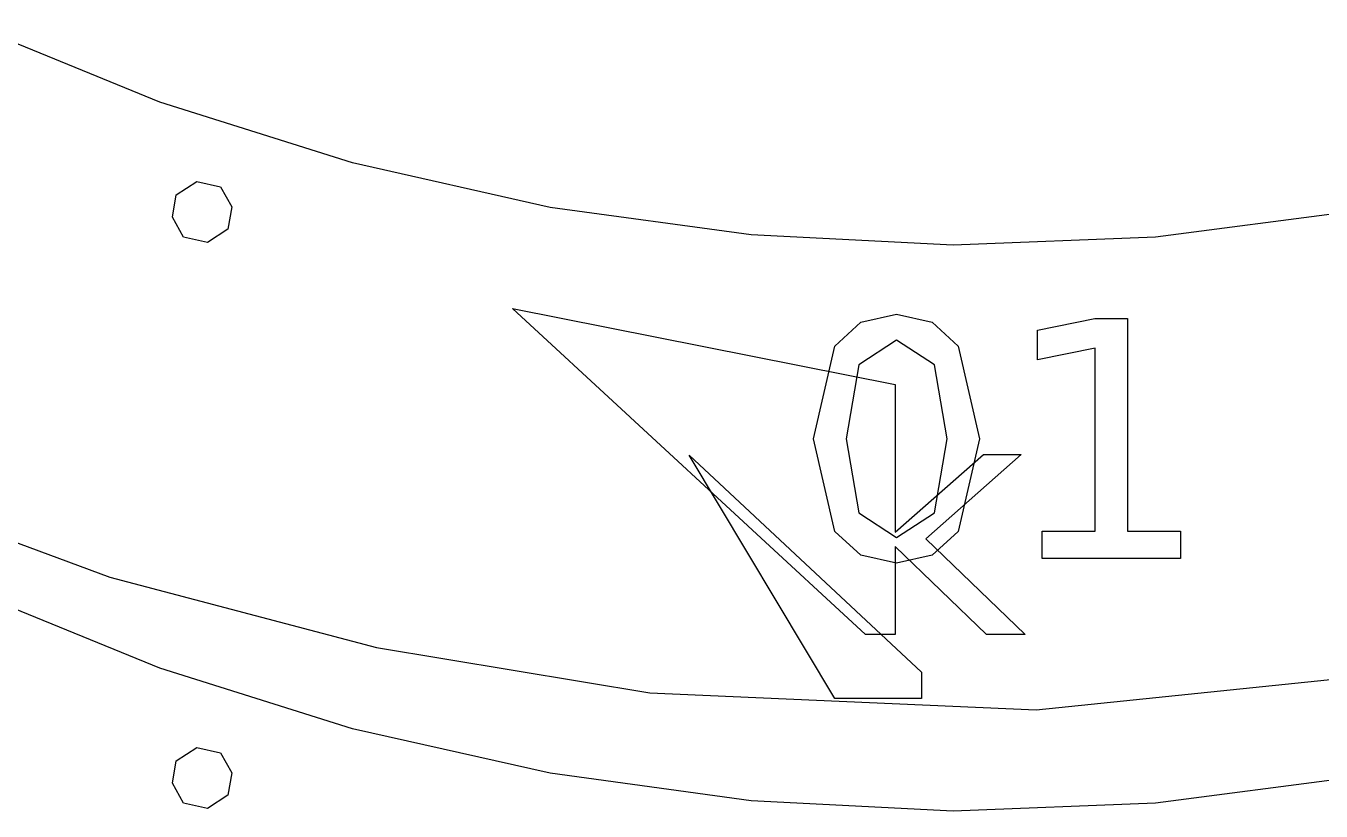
# Model space of a CAD drawing. Extents: x 0.6 to 75.4, y 0.2 to 29.1.
# Drawn here: x 51.56 to 63.32, y 19.88 to 27 of the extents above; entities that cross this region are included whole.
import ezdxf

# ---------------------------------------------------------------- set-up
doc = ezdxf.new("R2010")
doc.units = 0

msp = doc.modelspace()

# ---------------------------------------------------------------- linework, layer by layer
at = {"layer": 'all text'}
for p, q in [((55.97815, 24.438177), (59.4506, 23.7483)), ((59.1808, 21.479), (55.97815, 24.438177)), ((59.140729, 24.313112), (59.46377, 24.385667)), ((59.46377, 24.385667), (59.786444, 24.313112)), ((59.46377, 24.385667), (59.46377, 24.385667)), ((60.7428, 24.2412), (61.263454, 24.346206)), ((61.263454, 24.346206), (61.558, 24.3462)), ((61.558, 24.3462), (61.558, 22.4168)), ((58.903737, 24.095444), (59.140729, 24.313112)), ((59.786444, 24.313112), (60.022344, 24.095444)), ((60.74283, 23.972896), (60.7428, 24.2412)), ((58.711225, 23.255393), (58.903737, 24.095444)), ((59.46377, 24.15232), (59.121042, 23.927725)), ((59.806498, 23.927725), (59.46377, 24.15232)), ((59.46377, 24.15232), (59.46377, 24.15232)), ((60.022344, 24.095444), (60.216312, 23.255393)), ((61.2664, 24.0779), (60.74283, 23.972896)), ((61.2664, 22.4168), (61.2664, 24.0779)), ((59.121042, 23.927725), (59.007284, 23.255393)), ((59.921712, 23.255393), (59.806498, 23.927725)), ((59.4506, 23.7483), (59.4506, 22.408)), ((58.903737, 22.415345), (58.711225, 23.255393)), ((59.007284, 23.255393), (59.121042, 22.583064)), ((59.806498, 22.583064), (59.921712, 23.255393)), ((60.216312, 23.255393), (60.022344, 22.415345)), ((57.58241, 23.106637), (59.6898, 21.1377)), ((58.9037, 20.8985), (57.58241, 23.106637)), ((59.4506, 22.408), (60.251272, 23.112415)), ((60.594, 23.1124), (59.7277, 22.348191)), ((60.251272, 23.112415), (60.594, 23.1124)), ((59.121042, 22.583064), (59.46377, 22.359925)), ((59.46377, 22.359925), (59.806498, 22.583064)), ((59.140729, 22.198769), (58.903737, 22.415345)), ((59.7277, 22.348191), (60.63046, 21.478973)), ((60.022344, 22.415345), (59.786445, 22.198769)), ((60.7851, 22.4168), (61.2664, 22.4168)), ((60.7851, 22.1688), (60.7851, 22.4168)), ((61.558, 22.4168), (62.0393, 22.4168)), ((62.0393, 22.4168), (62.0393, 22.1688)), ((59.45066, 22.276754), (59.4506, 21.479)), ((60.2805, 21.479), (59.45066, 22.276754)), ((59.46377, 22.126578), (59.140729, 22.198769)), ((59.786445, 22.198769), (59.46377, 22.126578)), ((62.0393, 22.1688), (60.7851, 22.1688)), ((59.4506, 21.479), (59.1808, 21.479)), ((60.63046, 21.478973), (60.2805, 21.479)), ((59.6898, 21.1377), (59.6898, 20.8985)), ((59.6898, 20.8985), (58.9037, 20.8985))]:
    msp.add_line(p, q, dxfattribs=at)
at = {"layer": 'Layer 1'}
for p, q in [((52.776671, 26.310588), (51.082804, 27.003532)), ((54.527623, 25.759873), (52.776671, 26.310588)), ((56.321152, 25.356658), (54.527623, 25.759873)), ((52.926946, 25.469637), (53.113927, 25.592615)), ((53.113927, 25.592615), (53.329767, 25.541571)), ((53.329767, 25.541571), (53.430264, 25.362413)), ((52.893169, 25.266501), (52.926946, 25.469637)), ((53.430264, 25.362413), (53.396487, 25.159278)), ((58.142752, 25.106214), (56.321152, 25.356658)), ((63.630897, 25.324215), (61.812132, 25.084722)), ((52.993666, 25.087343), (52.893169, 25.266501)), ((53.396487, 25.159278), (53.209507, 25.036299)), ((53.209507, 25.036299), (52.993666, 25.087343)), ((59.977914, 25.013812), (58.142752, 25.106214)), ((61.812132, 25.084722), (59.977914, 25.013812)), ((49.975863, 22.869054), (52.323118, 22.000794)), ((52.323118, 22.000794), (54.743181, 21.361524)), ((52.776612, 21.173285), (51.082804, 21.86623)), ((54.743181, 21.361524), (57.223796, 20.948524)), ((54.527555, 20.622566), (52.776612, 21.173285)), ((60.729046, 20.796665), (64.212991, 21.154373)), ((57.223796, 20.948524), (60.729046, 20.796665)), ((56.32111, 20.219345), (54.527555, 20.622566)), ((52.926895, 20.33226), (53.113875, 20.45525)), ((53.113875, 20.45525), (53.329716, 20.404209)), ((53.329716, 20.404209), (53.430213, 20.225057)), ((52.893118, 20.129125), (52.926895, 20.33226)), ((53.430213, 20.225057), (53.396436, 20.021922)), ((58.142752, 19.968895), (56.32111, 20.219345)), ((52.993615, 19.949972), (52.893118, 20.129125)), ((63.630956, 20.186899), (61.812199, 19.947399)), ((53.396436, 20.021922), (53.209456, 19.898931)), ((53.209456, 19.898931), (52.993615, 19.949972)), ((59.977956, 19.876489), (58.142752, 19.968895)), ((61.812199, 19.947399), (59.977956, 19.876489))]:
    msp.add_line(p, q, dxfattribs=at)

doc.saveas('drawing.dxf')
